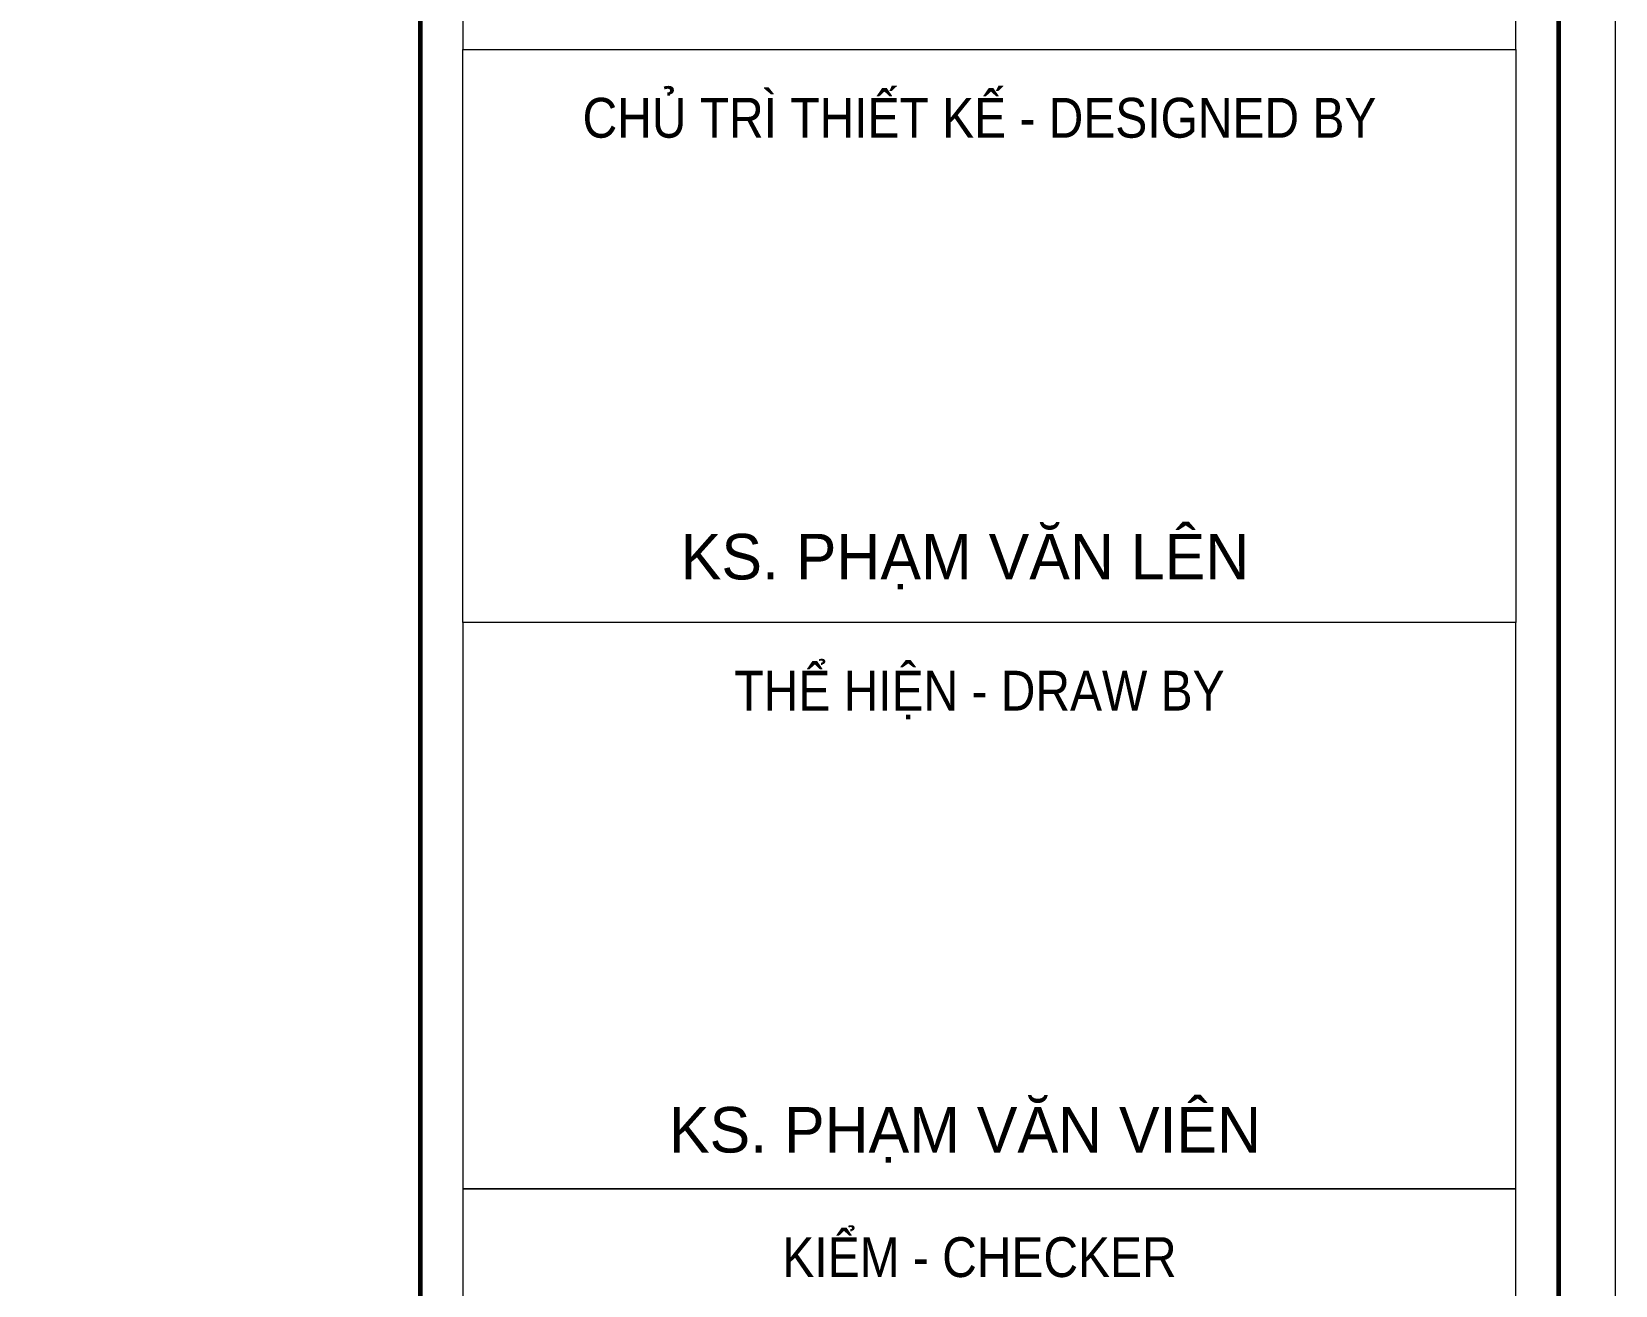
# Model space of a CAD drawing. Header units: inches. Extents: x 541671 to 837720, y 76128 to 1008472.
# Drawn here: x 617624 to 619572, y 368591 to 370133 of the extents above; entities that cross this region are included whole.
import ezdxf
from ezdxf.enums import TextEntityAlignment as Align

# ---------------------------------------------------------------- set-up
doc = ezdxf.new("R2010")
doc.units = ezdxf.units.IN
doc.header["$MEASUREMENT"] = 0
doc.layers.get('0').update_dxf_attribs({"lineweight": 18})
doc.layers.add('Khungten_LCDI', color=7, linetype='Continuous')
doc.layers.add('LC Net thay', color=7, linetype='Continuous', lineweight=25)
doc.layers.add('LC Text1', color=3, linetype='Continuous', lineweight=20)
doc.styles.add('Khungten', font='VHAVAN_2.TTF', dxfattribs={"width": 0.8, "height": 5000})
doc.styles.add('Title', font='VHAVAN_2.TTF', dxfattribs={"width": 0.8})
doc.styles.add('VNAVANTH', font='VHAVANB_2.TTF', dxfattribs={"width": 0.6})

# ---------------------------------------------------------------- blocks, each defined once
blk = doc.blocks.new('lcdi fix')
at = {"layer": 'Defpoints', "lineweight": 0}
blk.add_lwpolyline([(-1200, -14850), (-1200, 14850), (40800, 14850), (40800, -14850)], close=True, dxfattribs=at)
at = {"layer": 'Khungten_LCDI', "color": 5, "lineweight": 60}
blk.add_line((36600, 14650), (36600, -14650), dxfattribs=at)
at = {"layer": 'Khungten_LCDI', "color": 5, "lineweight": 25}
blk.add_line((40600, -14650), (40600, 14650), dxfattribs=at)
at = {"layer": 'Khungten_LCDI', "color": 5, "lineweight": 60}
blk.add_lwpolyline([(0, -14650), (0, 14650), (40600, 14650), (40600, -14650)], close=True, dxfattribs=at)
at = {"layer": 'Khungten_LCDI', "color": 9, "lineweight": 15}
for points in [[(36750, -1521.9), (40450, -1521.9), (40450, 446.3), (36750, 446.3)], [(36750, -1521.9), (40450, -1521.9), (40450, -3535.5), (36750, -3535.5)], [(36750, -1521.9), (40450, -1521.9), (40450, -3535.5), (36750, -3535.5)], [(36750, -5526.4), (40450, -5526.4), (40450, -3535.5), (36750, -3535.5)], [(36750, -7517.3), (40450, -7517.3), (40450, -5526.4), (36750, -5526.4)]]:
    blk.add_lwpolyline(points, close=True, dxfattribs=at)
at = {"color": 7, "style": 'Khungten', "width": 0.9}
for s, p in [('chñ tr× thiÕt kÕ - designed by', (38565.6, -1831.8)), ('thÓ hiÖn - draw by', (38565.6, -3845.4)), ('kiÓm - checker', (38565.6, -5836.3))]:
    blk.add_text(s, height=140, dxfattribs=at).set_placement(p, align=Align.CENTER)
at = {"color": 7, "style": 'VNAVANTH'}
for s, p in [('Ks. ph¹m v¨n lªn', (38514.7, -3384.3)), ('ks. ph¹m v¨n viªn', (38514.7, -5398.7))]:
    blk.add_text(s, height=160, dxfattribs=at).set_placement(p, align=Align.CENTER)
at = {"color": 7, "style": 'Khungten', "width": 0.8}
for tag, p in [('REVISION', (39498.8, -10746.3)), ('NGAYHT', (39546.1, -11609.4))]:
    blk.add_attdef(tag, text='', height=200, dxfattribs=at).set_placement(p, align=Align.CENTER)
at = {"layer": 'LC Text1', "style": 'Title', "width": 1.824646}
for tag, p, p2 in [('TENBANVE1', (36912.7, -8885.8), (40339.1, -8885.8)), ('TENBANVE2', (36912.7, -9562.5), (40339.1, -9562.5))]:
    blk.add_attdef(tag, text='', height=250, dxfattribs=at).set_placement(p, p2, align=Align.FIT)
at = {"layer": 'LC Text1', "style": 'Title', "width": 0.7}
blk.add_attdef('SOBANVE', text='', height=250, dxfattribs=at).set_placement((39562, -13896.2), align=Align.CENTER)

msp = doc.modelspace()

# ---------------------------------------------------------------- block references
at = {"layer": 'LC Net thay', "xscale": 0.3500000090783435, "yscale": 0.3500000090783435, "zscale": 0.3500000090783435}
msp.add_blockref('lcdi fix', (605292, 370643.9), dxfattribs=at)

doc.saveas('drawing.dxf')
